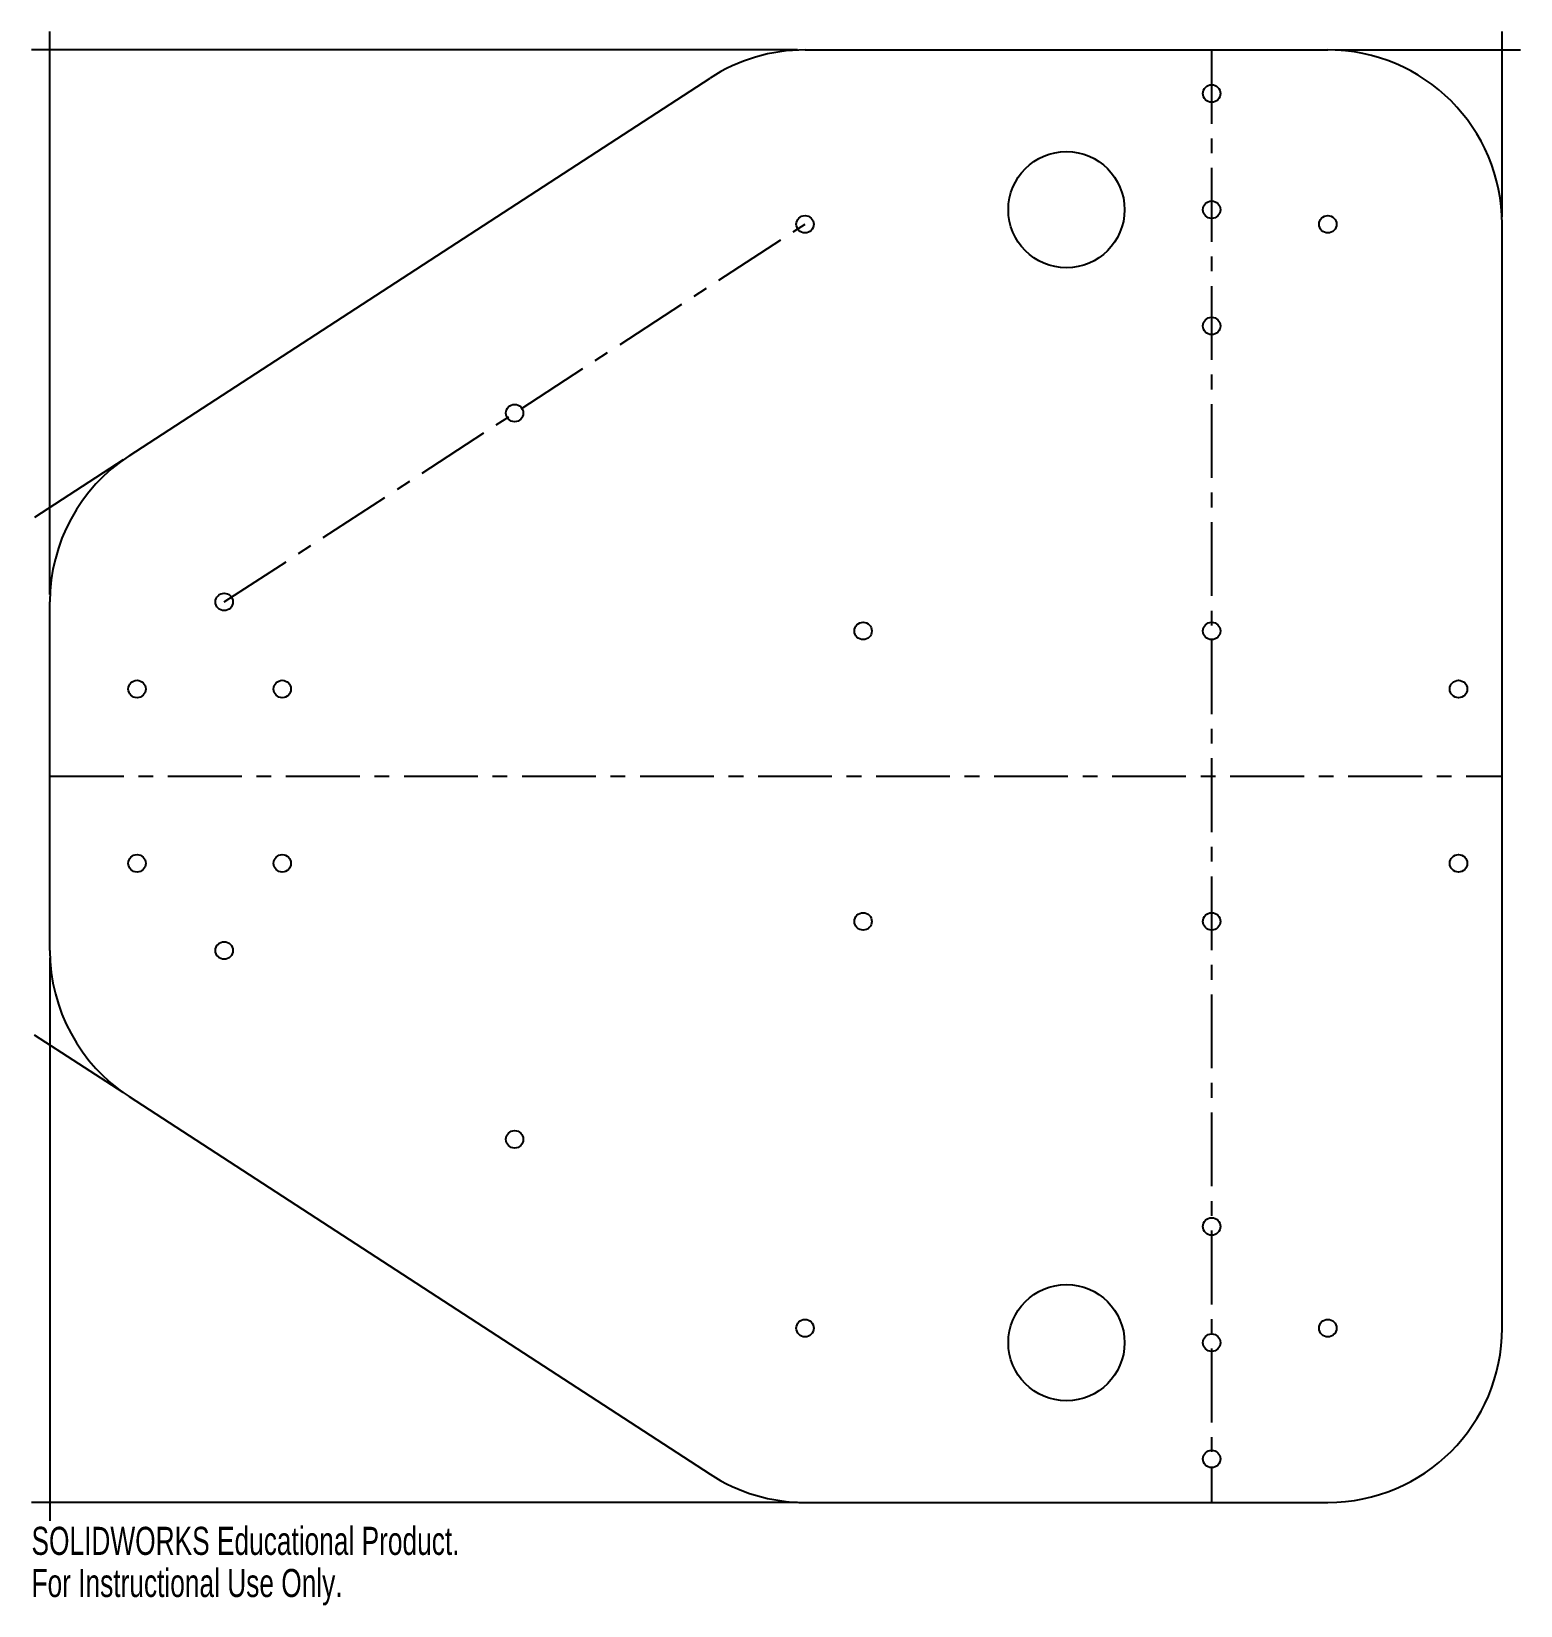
# Model space of a CAD drawing. Header units: millimetres. Extents: x -3 to 253, y -18 to 253.
import ezdxf

# ---------------------------------------------------------------- set-up
doc = ezdxf.new("R2010")
doc.units = ezdxf.units.MM
doc.linetypes.add('CENTERX2', pattern=[20.32, 12.7, -2.54, 2.54, -2.54])
doc.styles.add('SLDTEXTSTYLE0', font='TXT', dxfattribs={"width": 0.7})

msp = doc.modelspace()

# ---------------------------------------------------------------- linework, layer by layer
at = {"color": 7, "linetype": 'Continuous'}
for p, q in [((0, 156.27), (0, 253.18)), ((250, 221.27), (250, 253.18)), ((128.73, 250), (-3.17, 250)), ((130, 250), (220, 250)), ((221.27, 250), (253.18, 250)), ((13.65, 180.15), (113.65, 245.15)), ((250, 30), (250, 220)), ((12.59, 179.46), (-2.66, 169.55)), ((0, 156.27), (0, 174.46)), ((0, 95), (0, 155)), ((0, 93.73), (0, -3.17)), ((0, 93.73), (0, 75.54)), ((12.59, 70.54), (-2.66, 80.45)), ((13.65, 69.85), (113.65, 4.85)), ((128.73, 0), (-3.17, 0)), ((130, 0), (220, 0))]:
    msp.add_line(p, q, dxfattribs=at)
at = {"color": 7, "linetype": 'CENTERX2'}
for p, q in [((200, 250), (200, 0)), ((30, 155), (130, 220)), ((0, 125), (250, 125))]:
    msp.add_line(p, q, dxfattribs=at)
at = {"color": 7, "linetype": 'Continuous'}
for centre, radius in [((200, 242.5), 1.5), ((175, 222.5), 10), ((200, 222.5), 1.5), ((130, 220), 1.5), ((220, 220), 1.5), ((200, 202.5), 1.5), ((80, 187.5), 1.5), ((30, 155), 1.5), ((140, 150), 1.5), ((200, 150), 1.5), ((15, 140), 1.5), ((40, 140), 1.5), ((242.5, 140), 1.5), ((15, 110), 1.5), ((40, 110), 1.5), ((242.5, 110), 1.5), ((140, 100), 1.5), ((200, 100), 1.5), ((30, 95), 1.5), ((80, 62.5), 1.5), ((200, 47.5), 1.5), ((175, 27.5), 10), ((130, 30), 1.5), ((220, 30), 1.5), ((200, 27.5), 1.5), ((200, 7.5), 1.5)]:
    msp.add_circle(centre, radius, dxfattribs=at)
for centre, start, end in [((130, 220), 90, 123.0239), ((220, 220), 0, 90), ((30, 155), 123.0239, 180), ((30, 95), 180, 236.9761), ((220, 30), 270, 0), ((130, 30), 236.9761, 270)]:
    msp.add_arc(centre, 30, start, end, dxfattribs=at)

# ---------------------------------------------------------------- texts
at = {"color": 7, "linetype": 'Continuous', "char_height": 4.8336, "attachment_point": 1, "style": 'SLDTEXTSTYLE0'}
for s, insert in [('SOLIDWORKS Educational Product.', (-3.17, -4.19)), ('For Instructional Use Only.', (-3.17, -11.44))]:
    msp.add_mtext(s, dxfattribs=dict(at, insert=insert))

doc.saveas('drawing.dxf')
